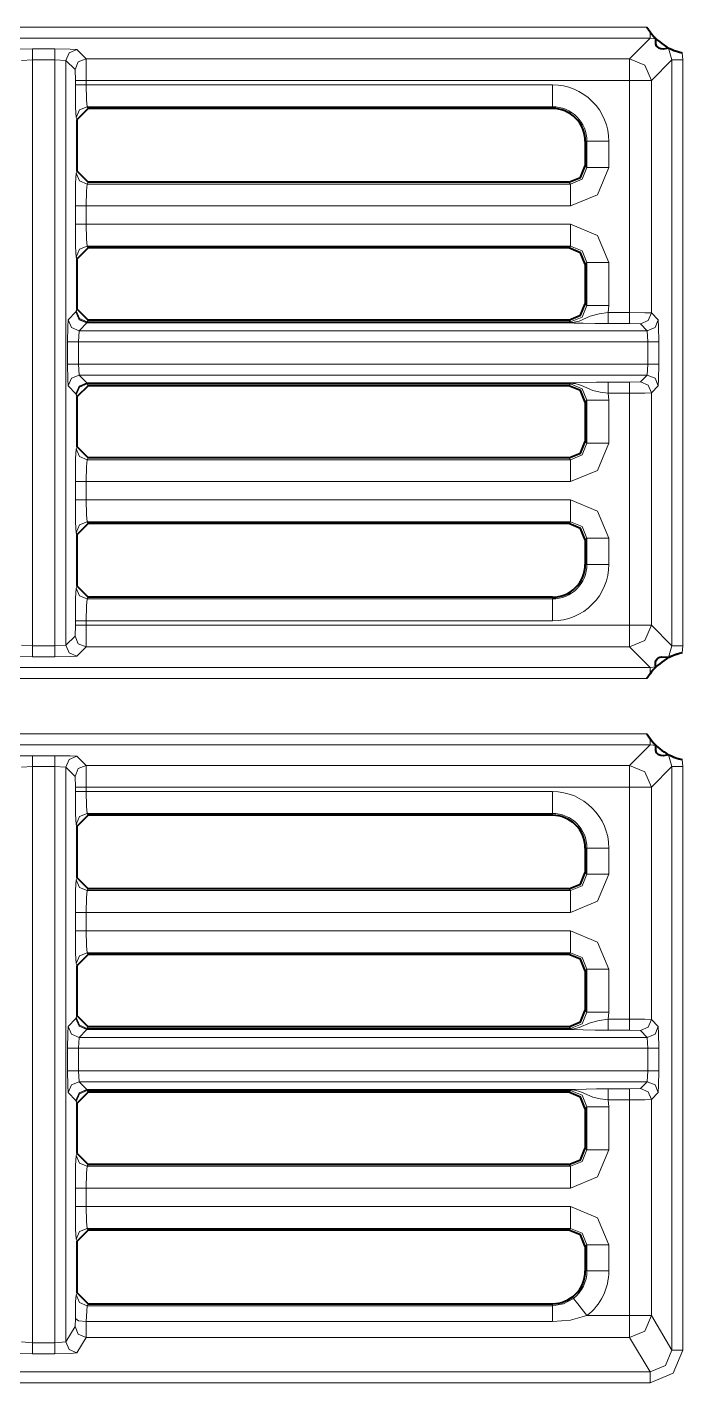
# Model space of a CAD drawing. Header units: millimetres. Extents: x 0 to 2941, y -405 to 1422.
# Drawn here: x 1168.6 to 1198.6, y 851.2 to 913.2 of the extents above; entities that cross this region are included whole.
import ezdxf

# ---------------------------------------------------------------- set-up
doc = ezdxf.new("R2010")
doc.units = ezdxf.units.MM
doc.layers.add('FINE', color=9, linetype='Continuous')
doc.layers.add('OUTLINE', color=7, linetype='Continuous')

msp = doc.modelspace()

# ---------------------------------------------------------------- linework, layer by layer
at = {"layer": 'FINE', "lineweight": 9}
for p, q in [((1142.329, 913.177), (1196.909, 913.177)), ((1197.054, 912.677), (1142.329, 912.677)), ((1170.829, 912.154), (1171.249, 911.734)), ((1196.11, 911.734), (1197.054, 912.677)), ((1197.309, 912.644), (1197.054, 912.677)), ((1198.054, 911.678), (1197.896, 912.217)), ((1168.804, 911.679), (1168.304, 911.654)), ((1168.804, 911.679), (1168.804, 884.902)), ((1170.329, 911.654), (1169.829, 911.679)), ((1171.249, 911.734), (1196.11, 911.734)), ((1198.054, 911.678), (1197.11, 910.734)), ((1198.518, 912.001), (1198.554, 911.678)), ((1198.554, 911.678), (1198.554, 884.903)), ((1170.762, 910.734), (1170.749, 911.234)), ((1170.762, 910.538), (1170.762, 910.734)), ((1196.11, 910.734), (1171.262, 910.734)), ((1170.84, 908.958), (1170.799, 909.041)), ((1192.585, 909.54), (1171.299, 909.54)), ((1171.299, 909.54), (1171.34, 909.458)), ((1192.585, 909.458), (1192.585, 909.54)), ((1194.166, 907.959), (1194.085, 907.959)), ((1194.166, 906.755), (1194.166, 907.959)), ((1195.165, 907.959), (1195.165, 906.755)), ((1170.799, 906.505), (1170.84, 906.588)), ((1194.085, 906.836), (1194.166, 906.755)), ((1170.762, 904.167), (1170.762, 905.007)), ((1193.417, 905.007), (1171.262, 905.007)), ((1171.262, 905.007), (1171.262, 904.167)), ((1193.336, 903.088), (1193.417, 903.169)), ((1170.84, 902.588), (1170.799, 902.669)), ((1194.166, 902.42), (1194.085, 902.339)), ((1195.165, 902.42), (1195.165, 900.455)), ((1195.165, 900.455), (1195.134, 900.128)), ((1170.434, 899.8), (1170.791, 900.157)), ((1170.791, 900.157), (1170.799, 900.205)), ((1170.799, 900.205), (1170.84, 900.288)), ((1171.34, 899.787), (1171.299, 899.706)), ((1193.417, 899.706), (1193.336, 899.787)), ((1170.934, 899.3), (1170.908, 898.8)), ((1171.291, 899.657), (1170.934, 899.3)), ((1170.934, 899.3), (1196.926, 899.3)), ((1171.299, 899.706), (1171.291, 899.674)), ((1171.291, 899.674), (1193.417, 899.674)), ((1193.417, 899.657), (1171.291, 899.657)), ((1171.299, 899.706), (1193.417, 899.706)), ((1196.11, 899.628), (1195.134, 899.628)), ((1196.61, 899.615), (1196.11, 899.628)), ((1196.926, 899.3), (1196.61, 899.615)), ((1196.951, 898.8), (1196.926, 899.3)), ((1170.409, 897.774), (1170.409, 898.8)), ((1196.951, 898.8), (1170.908, 898.8)), ((1170.908, 898.8), (1170.908, 897.774)), ((1196.951, 897.774), (1196.951, 898.8)), ((1197.451, 898.8), (1197.451, 897.774)), ((1170.908, 897.774), (1196.951, 897.774)), ((1170.908, 897.774), (1170.934, 897.275)), ((1170.934, 897.275), (1171.291, 896.917)), ((1196.926, 897.275), (1170.934, 897.275)), ((1196.61, 896.959), (1196.926, 897.275)), ((1196.926, 897.275), (1196.951, 897.774)), ((1170.791, 896.417), (1170.434, 896.775)), ((1171.291, 896.917), (1193.417, 896.917)), ((1193.417, 896.901), (1171.291, 896.901)), ((1171.291, 896.901), (1171.299, 896.869)), ((1193.336, 896.787), (1193.417, 896.869)), ((1195.134, 896.946), (1196.11, 896.946)), ((1196.11, 896.946), (1196.61, 896.959)), ((1197.425, 896.775), (1197.11, 896.459)), ((1170.799, 896.369), (1170.791, 896.417)), ((1170.84, 896.288), (1170.799, 896.369)), ((1194.166, 896.12), (1194.085, 896.039)), ((1194.166, 894.155), (1194.166, 896.12)), ((1195.134, 896.447), (1195.165, 896.12)), ((1195.165, 896.12), (1195.165, 894.155)), ((1197.11, 896.459), (1197.11, 885.847)), ((1194.085, 894.236), (1194.166, 894.155)), ((1170.799, 893.905), (1170.84, 893.987)), ((1170.762, 891.567), (1170.762, 892.408)), ((1193.336, 890.487), (1193.417, 890.569)), ((1170.84, 889.988), (1170.799, 890.069)), ((1194.166, 889.82), (1194.085, 889.738)), ((1195.165, 889.82), (1195.165, 888.622)), ((1170.799, 887.54), (1170.84, 887.622)), ((1171.34, 887.122), (1171.299, 887.041)), ((1171.299, 887.041), (1192.585, 887.041)), ((1192.585, 887.041), (1192.585, 887.122)), ((1170.749, 885.347), (1170.762, 885.847)), ((1170.762, 885.847), (1170.762, 886.042)), ((1168.304, 884.927), (1168.804, 884.902)), ((1168.804, 884.902), (1169.829, 884.902)), ((1169.829, 884.902), (1170.329, 884.927)), ((1170.329, 884.927), (1170.749, 885.347)), ((1171.249, 884.847), (1170.829, 884.427)), ((1196.11, 884.847), (1171.249, 884.847)), ((1197.054, 883.903), (1196.11, 884.847)), ((1197.896, 884.364), (1198.054, 884.903)), ((1198.554, 884.903), (1198.518, 884.58)), ((1169.829, 884.401), (1168.804, 884.401)), ((1142.329, 883.903), (1197.054, 883.903)), ((1197.054, 883.903), (1197.309, 883.936)), ((1196.909, 883.404), (1142.329, 883.404)), ((1142.329, 880.877), (1196.909, 880.877)), ((1196.11, 879.434), (1197.054, 880.377)), ((1197.309, 880.345), (1197.054, 880.377)), ((1198.054, 879.378), (1197.896, 879.917)), ((1168.804, 879.379), (1168.304, 879.354)), ((1168.804, 879.879), (1169.829, 879.879)), ((1168.804, 879.379), (1168.804, 853.044)), ((1169.829, 879.379), (1168.804, 879.379)), ((1170.329, 879.354), (1169.829, 879.379)), ((1170.749, 878.934), (1170.329, 879.354)), ((1170.829, 879.854), (1171.249, 879.434)), ((1171.249, 879.434), (1196.11, 879.434)), ((1198.054, 879.378), (1197.11, 878.434)), ((1198.054, 852.713), (1198.054, 879.378)), ((1198.518, 879.701), (1198.554, 879.378)), ((1198.554, 879.378), (1198.554, 852.713)), ((1170.762, 878.434), (1170.749, 878.934)), ((1170.762, 878.238), (1170.762, 878.434)), ((1171.262, 878.434), (1171.262, 878.238)), ((1196.11, 878.434), (1171.262, 878.434)), ((1171.262, 878.238), (1192.585, 878.238)), ((1192.585, 877.159), (1192.585, 877.24)), ((1170.84, 876.658), (1170.799, 876.74)), ((1194.166, 875.659), (1194.085, 875.659)), ((1194.166, 874.46), (1194.166, 875.659)), ((1195.165, 875.659), (1195.165, 874.46)), ((1194.085, 874.542), (1194.166, 874.46)), ((1170.799, 874.211), (1170.84, 874.293)), ((1171.34, 873.793), (1171.299, 873.711)), ((1171.299, 873.711), (1193.417, 873.711)), ((1193.417, 873.711), (1193.336, 873.793)), ((1170.762, 871.873), (1170.762, 872.713)), ((1193.417, 872.713), (1171.262, 872.713)), ((1171.262, 872.713), (1171.262, 871.873)), ((1171.262, 871.873), (1193.417, 871.873)), ((1171.299, 870.874), (1171.34, 870.793)), ((1193.417, 870.874), (1171.299, 870.874)), ((1193.336, 870.793), (1193.417, 870.874)), ((1170.84, 870.293), (1170.799, 870.375)), ((1194.166, 870.125), (1194.085, 870.044)), ((1194.166, 868.16), (1194.166, 870.125)), ((1195.165, 870.125), (1195.165, 868.16)), ((1194.085, 868.242), (1194.166, 868.16)), ((1195.165, 868.16), (1195.134, 867.833)), ((1170.434, 867.505), (1170.791, 867.862)), ((1170.791, 867.862), (1170.799, 867.911)), ((1170.799, 867.911), (1170.84, 867.993)), ((1170.934, 867.005), (1170.908, 866.506)), ((1170.934, 867.005), (1196.926, 867.005)), ((1171.299, 867.411), (1171.291, 867.379)), ((1171.291, 867.379), (1193.417, 867.379)), ((1171.34, 867.493), (1171.299, 867.411)), ((1171.299, 867.411), (1193.417, 867.411)), ((1193.417, 867.411), (1193.336, 867.493)), ((1196.11, 867.333), (1195.134, 867.333)), ((1196.61, 867.321), (1196.11, 867.333)), ((1196.926, 867.005), (1196.61, 867.321)), ((1196.951, 866.506), (1196.926, 867.005)), ((1170.409, 865.48), (1170.409, 866.506)), ((1196.951, 865.48), (1196.951, 866.506)), ((1197.451, 866.506), (1197.451, 865.48)), ((1170.908, 865.48), (1170.934, 864.98)), ((1196.926, 864.98), (1196.951, 865.48)), ((1170.791, 864.123), (1170.434, 864.48)), ((1196.926, 864.98), (1170.934, 864.98)), ((1170.934, 864.98), (1171.291, 864.623)), ((1171.291, 864.623), (1193.417, 864.623)), ((1193.417, 864.606), (1171.291, 864.606)), ((1171.291, 864.606), (1171.299, 864.574)), ((1193.417, 864.574), (1171.299, 864.574)), ((1171.299, 864.574), (1171.34, 864.493)), ((1193.336, 864.493), (1193.417, 864.574)), ((1195.134, 864.652), (1196.11, 864.652)), ((1196.11, 864.652), (1196.61, 864.665)), ((1196.61, 864.665), (1196.926, 864.98)), ((1197.425, 864.48), (1197.11, 864.165)), ((1170.799, 864.075), (1170.791, 864.123)), ((1170.84, 863.993), (1170.799, 864.075)), ((1194.166, 863.825), (1194.085, 863.744)), ((1194.166, 861.86), (1194.166, 863.825)), ((1195.134, 864.152), (1195.165, 863.825)), ((1196.11, 864.152), (1195.134, 864.152)), ((1195.165, 863.825), (1195.165, 861.86)), ((1197.11, 864.165), (1197.11, 854.286)), ((1194.085, 861.942), (1194.166, 861.86)), ((1170.799, 861.611), (1170.84, 861.693)), ((1171.34, 861.193), (1171.299, 861.111)), ((1171.299, 861.111), (1193.417, 861.111)), ((1193.417, 861.111), (1193.336, 861.193)), ((1171.262, 859.273), (1193.417, 859.273)), ((1193.336, 858.193), (1193.417, 858.274)), ((1170.84, 857.693), (1170.799, 857.775)), ((1194.166, 857.525), (1194.085, 857.444)), ((1194.166, 856.328), (1194.166, 857.525)), ((1194.085, 856.328), (1194.166, 856.328)), ((1170.797, 855.242), (1170.84, 855.328)), ((1171.297, 854.742), (1171.261, 854.015)), ((1171.34, 854.828), (1171.297, 854.742)), ((1171.297, 854.742), (1192.585, 854.742)), ((1192.585, 854.742), (1192.585, 854.828)), ((1170.75, 853.787), (1170.762, 854.151)), ((1171.261, 854.015), (1171.249, 853.287)), ((1192.585, 854.015), (1171.261, 854.015)), ((1197.11, 854.286), (1198.054, 852.713)), ((1171.249, 853.287), (1170.829, 852.587)), ((1196.11, 853.287), (1171.249, 853.287)), ((1197.055, 851.713), (1196.11, 853.287)), ((1168.304, 853.086), (1168.804, 853.044)), ((1169.829, 853.044), (1170.329, 853.086)), ((1169.829, 852.544), (1168.804, 852.544)), ((1142.329, 851.713), (1197.055, 851.713)), ((1197.055, 851.213), (1142.329, 851.213))]:
    msp.add_line(p, q, dxfattribs=at)
for points in [[(1197.054, 912.677), (1197.054, 912.756), (1197.054, 912.955)], [(1167.804, 912.154), (1168.106, 912.172), (1168.804, 912.179), (1169.829, 912.179)], [(1168.804, 911.679), (1168.804, 912.028), (1168.804, 912.179)], [(1169.829, 911.679), (1169.829, 912.028), (1169.829, 912.179)], [(1169.829, 912.179), (1170.527, 912.172), (1170.829, 912.154)], [(1170.329, 911.654), (1170.476, 912.007), (1170.829, 912.154)], [(1169.829, 884.902), (1169.829, 911.679), (1168.804, 911.679)], [(1170.749, 911.234), (1170.329, 911.654), (1170.329, 884.927)], [(1170.749, 911.234), (1170.896, 911.587), (1171.249, 911.734)], [(1171.249, 911.734), (1171.258, 911.432), (1171.262, 910.734)], [(1196.11, 911.734), (1196.817, 911.441), (1197.11, 910.734)], [(1196.11, 911.734), (1196.11, 911.432), (1196.11, 910.734)], [(1197.11, 885.847), (1198.054, 884.903), (1198.054, 911.678)], [(1198.054, 911.678), (1198.205, 911.678), (1198.554, 911.678)], [(1170.762, 910.734), (1170.913, 910.734), (1171.262, 910.734)], [(1170.762, 910.538), (1170.913, 910.538), (1171.262, 910.538)], [(1170.799, 909.041), (1170.773, 909.506), (1170.762, 910.538)], [(1171.262, 910.734), (1171.262, 910.538), (1192.585, 910.538)], [(1171.262, 910.538), (1171.273, 909.85), (1171.299, 909.54)], [(1192.585, 909.54), (1192.585, 909.85), (1192.585, 910.538)], [(1195.134, 900.128), (1196.11, 900.128), (1196.11, 910.734)], [(1197.11, 910.734), (1196.808, 910.734), (1196.11, 910.734)], [(1197.11, 910.734), (1197.11, 900.115), (1197.425, 899.8)], [(1170.799, 909.041), (1170.946, 909.393), (1171.299, 909.54)], [(1195.165, 907.959), (1194.476, 907.959), (1194.166, 907.959)], [(1193.417, 906.006), (1193.948, 906.224), (1194.166, 906.755)], [(1195.165, 906.755), (1194.653, 905.519), (1193.417, 905.007)], [(1195.165, 906.755), (1194.476, 906.755), (1194.166, 906.755)], [(1170.762, 905.007), (1170.773, 906.04), (1170.799, 906.505)], [(1171.299, 906.006), (1170.946, 906.153), (1170.799, 906.505)], [(1171.299, 906.006), (1171.273, 905.696), (1171.262, 905.007)], [(1171.34, 906.088), (1171.299, 906.006), (1193.417, 906.006), (1193.336, 906.088)], [(1193.417, 905.007), (1193.417, 905.696), (1193.417, 906.006)], [(1171.262, 905.007), (1170.913, 905.007), (1170.762, 905.007)], [(1171.262, 904.167), (1170.913, 904.167), (1170.762, 904.167)], [(1170.799, 902.669), (1170.773, 903.135), (1170.762, 904.167)], [(1171.262, 904.167), (1171.273, 903.479), (1171.299, 903.169)], [(1171.262, 904.167), (1193.417, 904.167), (1194.653, 903.656), (1195.165, 902.42)], [(1193.417, 904.167), (1193.417, 903.479), (1193.417, 903.169)], [(1170.799, 902.669), (1170.946, 903.022), (1171.299, 903.169)], [(1193.417, 903.169), (1171.299, 903.169), (1171.34, 903.088)], [(1194.166, 902.42), (1193.948, 902.951), (1193.417, 903.169)], [(1194.085, 900.536), (1194.166, 900.455), (1194.166, 902.42)], [(1194.166, 902.42), (1194.476, 902.42), (1195.165, 902.42)], [(1193.417, 899.706), (1193.948, 899.924), (1194.166, 900.455)], [(1194.166, 900.455), (1194.476, 900.455), (1195.165, 900.455)], [(1170.409, 898.8), (1170.416, 899.498), (1170.434, 899.8)], [(1170.434, 899.8), (1170.581, 899.447), (1170.934, 899.3)], [(1170.791, 900.157), (1170.939, 899.817), (1171.291, 899.674)], [(1170.791, 900.157), (1170.938, 899.804), (1171.291, 899.657)], [(1170.799, 900.205), (1170.946, 899.853), (1171.299, 899.706)], [(1193.417, 899.674), (1193.487, 899.676), (1193.574, 899.685), (1193.814, 899.745), (1194.314, 899.967), (1194.727, 900.078), (1195.134, 900.128)], [(1195.134, 899.628), (1195.134, 899.779), (1195.134, 900.128)], [(1196.11, 899.628), (1196.11, 899.779), (1196.11, 900.128)], [(1196.11, 900.128), (1196.808, 900.124), (1197.11, 900.115)], [(1196.61, 899.615), (1196.964, 899.762), (1197.11, 900.115)], [(1196.926, 899.3), (1197.279, 899.447), (1197.425, 899.8)], [(1197.425, 899.8), (1197.443, 899.498), (1197.451, 898.8)], [(1171.291, 899.674), (1171.291, 899.662), (1171.291, 899.657)], [(1193.417, 899.706), (1193.417, 899.695), (1193.417, 899.674)], [(1193.417, 899.657), (1193.417, 899.662), (1193.417, 899.674)], [(1195.134, 899.628), (1194.542, 899.631), (1193.994, 899.641), (1193.586, 899.654), (1193.478, 899.657), (1193.444, 899.657), (1193.417, 899.657)], [(1170.409, 898.8), (1170.56, 898.8), (1170.908, 898.8)], [(1196.951, 898.8), (1197.3, 898.8), (1197.451, 898.8)], [(1170.409, 897.774), (1170.56, 897.774), (1170.908, 897.774)], [(1170.434, 896.775), (1170.416, 897.077), (1170.409, 897.774)], [(1170.434, 896.775), (1170.581, 897.128), (1170.934, 897.275)], [(1196.926, 897.275), (1197.279, 897.128), (1197.425, 896.775)], [(1196.951, 897.774), (1197.3, 897.774), (1197.451, 897.774)], [(1197.451, 897.774), (1197.443, 897.077), (1197.425, 896.775)], [(1170.791, 896.417), (1170.938, 896.771), (1171.291, 896.917)], [(1170.791, 896.417), (1170.939, 896.758), (1171.291, 896.901)], [(1170.799, 896.369), (1170.946, 896.722), (1171.299, 896.869)], [(1171.291, 896.917), (1171.291, 896.913), (1171.291, 896.901)], [(1193.417, 896.869), (1171.299, 896.869), (1171.34, 896.787)], [(1193.417, 896.917), (1193.43, 896.917), (1193.457, 896.918), (1193.516, 896.919), (1193.565, 896.92), (1193.639, 896.923), (1194.133, 896.937), (1194.604, 896.944), (1195.134, 896.946)], [(1193.417, 896.917), (1193.417, 896.913), (1193.417, 896.901)], [(1193.417, 896.901), (1193.417, 896.879), (1193.417, 896.869)], [(1195.134, 896.447), (1194.77, 896.49), (1194.427, 896.568), (1193.909, 896.792), (1193.772, 896.843), (1193.666, 896.873), (1193.52, 896.896), (1193.45, 896.9), (1193.417, 896.901)], [(1194.166, 896.12), (1193.948, 896.651), (1193.417, 896.869)], [(1195.134, 896.946), (1195.134, 896.796), (1195.134, 896.447)], [(1196.11, 896.946), (1196.11, 896.796), (1196.11, 896.447)], [(1196.61, 896.959), (1196.964, 896.813), (1197.11, 896.459)], [(1171.262, 885.847), (1196.11, 885.847), (1196.11, 896.447), (1195.134, 896.447)], [(1194.166, 896.12), (1194.476, 896.12), (1195.165, 896.12)], [(1197.11, 896.459), (1196.808, 896.451), (1196.11, 896.447)], [(1193.417, 893.406), (1193.948, 893.624), (1194.166, 894.155)], [(1195.165, 894.155), (1194.653, 892.919), (1193.417, 892.408)], [(1194.166, 894.155), (1194.476, 894.155), (1195.165, 894.155)], [(1170.762, 892.408), (1170.773, 893.44), (1170.799, 893.905)], [(1170.799, 893.905), (1170.946, 893.553), (1171.299, 893.406)], [(1171.299, 893.406), (1171.273, 893.096), (1171.262, 892.408)], [(1171.34, 893.487), (1171.299, 893.406), (1193.417, 893.406), (1193.336, 893.487)], [(1193.417, 893.406), (1193.417, 893.096), (1193.417, 892.408)], [(1170.762, 892.408), (1170.913, 892.408), (1171.262, 892.408)], [(1193.417, 892.408), (1171.262, 892.408), (1171.262, 891.567), (1193.417, 891.567)], [(1170.762, 891.567), (1170.913, 891.567), (1171.262, 891.567)], [(1170.799, 890.069), (1170.773, 890.535), (1170.762, 891.567)], [(1171.262, 891.567), (1171.273, 890.879), (1171.299, 890.569)], [(1193.417, 890.569), (1193.417, 890.879), (1193.417, 891.567)], [(1193.417, 891.567), (1194.653, 891.056), (1195.165, 889.82)], [(1170.799, 890.069), (1170.946, 890.422), (1171.299, 890.569)], [(1193.417, 890.569), (1171.299, 890.569), (1171.34, 890.487)], [(1194.166, 889.82), (1193.948, 890.351), (1193.417, 890.569)], [(1194.085, 888.622), (1194.166, 888.622), (1194.166, 889.82)], [(1194.166, 889.82), (1194.476, 889.82), (1195.165, 889.82)], [(1194.166, 888.622), (1194.476, 888.622), (1195.165, 888.622)], [(1170.762, 886.042), (1170.773, 887.075), (1170.799, 887.54)], [(1171.299, 887.041), (1170.946, 887.187), (1170.799, 887.54)], [(1171.299, 887.041), (1171.273, 886.731), (1171.262, 886.042)], [(1192.585, 886.042), (1192.585, 886.731), (1192.585, 887.041)], [(1171.262, 886.042), (1170.913, 886.042), (1170.762, 886.042)], [(1170.762, 885.847), (1170.913, 885.847), (1171.262, 885.847)], [(1171.262, 885.847), (1171.258, 885.149), (1171.249, 884.847)], [(1192.585, 886.042), (1171.262, 886.042), (1171.262, 885.847)], [(1197.11, 885.847), (1196.817, 885.14), (1196.11, 884.847)], [(1196.11, 885.847), (1196.11, 885.149), (1196.11, 884.847)], [(1197.11, 885.847), (1196.808, 885.847), (1196.11, 885.847)], [(1168.804, 884.902), (1168.804, 884.553), (1168.804, 884.401)], [(1169.829, 884.902), (1169.829, 884.553), (1169.829, 884.401)], [(1170.329, 884.927), (1170.476, 884.574), (1170.829, 884.427)], [(1170.749, 885.347), (1170.896, 884.994), (1171.249, 884.847)], [(1198.054, 884.903), (1198.205, 884.903), (1198.554, 884.903)], [(1168.804, 884.401), (1168.106, 884.409), (1167.804, 884.427)], [(1170.829, 884.427), (1170.527, 884.409), (1169.829, 884.401)], [(1197.054, 883.626), (1197.054, 883.825), (1197.054, 883.903)], [(1197.054, 880.655), (1197.054, 880.456), (1197.054, 880.377)], [(1197.054, 880.377), (1142.329, 880.377), (1143.273, 879.434)], [(1167.804, 879.854), (1168.106, 879.872), (1168.804, 879.879)], [(1168.804, 879.379), (1168.804, 879.728), (1168.804, 879.879)], [(1168.804, 853.044), (1169.829, 853.044), (1169.829, 879.379)], [(1169.829, 879.379), (1169.829, 879.728), (1169.829, 879.879)], [(1169.829, 879.879), (1170.527, 879.872), (1170.829, 879.854)], [(1170.329, 879.354), (1170.476, 879.707), (1170.829, 879.854)], [(1170.329, 879.354), (1170.329, 853.086), (1170.75, 853.787)], [(1170.749, 878.934), (1170.896, 879.287), (1171.249, 879.434)], [(1171.249, 879.434), (1171.258, 879.132), (1171.262, 878.434)], [(1196.11, 879.434), (1196.817, 879.141), (1197.11, 878.434)], [(1196.11, 879.434), (1196.11, 879.132), (1196.11, 878.434)], [(1198.054, 879.378), (1198.205, 879.378), (1198.554, 879.378)], [(1170.762, 878.434), (1170.913, 878.434), (1171.262, 878.434)], [(1170.762, 878.238), (1170.913, 878.238), (1171.262, 878.238)], [(1170.799, 876.74), (1170.773, 877.206), (1170.762, 878.238)], [(1171.262, 878.238), (1171.273, 877.55), (1171.299, 877.24)], [(1192.585, 878.238), (1192.585, 877.55), (1192.585, 877.24)], [(1195.134, 867.833), (1196.11, 867.833), (1196.11, 878.434)], [(1196.11, 878.434), (1196.808, 878.434), (1197.11, 878.434)], [(1197.11, 878.434), (1197.11, 867.821), (1197.425, 867.505)], [(1170.799, 876.74), (1170.946, 877.093), (1171.299, 877.24)], [(1192.585, 877.24), (1171.299, 877.24), (1171.34, 877.159)], [(1195.165, 875.659), (1194.476, 875.659), (1194.166, 875.659)], [(1193.417, 873.711), (1193.948, 873.93), (1194.166, 874.46)], [(1195.165, 874.46), (1194.653, 873.224), (1193.417, 872.713)], [(1195.165, 874.46), (1194.476, 874.46), (1194.166, 874.46)], [(1170.762, 872.713), (1170.773, 873.745), (1170.799, 874.211)], [(1171.299, 873.711), (1170.946, 873.858), (1170.799, 874.211)], [(1171.299, 873.711), (1171.273, 873.401), (1171.262, 872.713)], [(1193.417, 872.713), (1193.417, 873.401), (1193.417, 873.711)], [(1171.262, 872.713), (1170.913, 872.713), (1170.762, 872.713)], [(1171.262, 871.873), (1170.913, 871.873), (1170.762, 871.873)], [(1170.799, 870.375), (1170.773, 870.84), (1170.762, 871.873)], [(1171.262, 871.873), (1171.273, 871.184), (1171.299, 870.874)], [(1193.417, 871.873), (1193.417, 871.184), (1193.417, 870.874)], [(1193.417, 871.873), (1194.653, 871.361), (1195.165, 870.125)], [(1171.299, 870.874), (1170.946, 870.728), (1170.799, 870.375)], [(1194.166, 870.125), (1193.948, 870.656), (1193.417, 870.874)], [(1194.166, 870.125), (1194.476, 870.125), (1195.165, 870.125)], [(1193.417, 867.411), (1193.948, 867.63), (1194.166, 868.16)], [(1194.166, 868.16), (1194.476, 868.16), (1195.165, 868.16)], [(1170.409, 866.506), (1170.416, 867.203), (1170.434, 867.505)], [(1170.434, 867.505), (1170.581, 867.152), (1170.934, 867.005)], [(1170.791, 867.862), (1170.939, 867.522), (1171.291, 867.379)], [(1170.791, 867.862), (1170.938, 867.509), (1171.291, 867.363)], [(1170.799, 867.911), (1170.946, 867.558), (1171.299, 867.411)], [(1193.417, 867.379), (1193.487, 867.382), (1193.574, 867.39), (1193.814, 867.45), (1194.314, 867.672), (1194.727, 867.783), (1195.134, 867.833)], [(1195.134, 867.333), (1195.134, 867.484), (1195.134, 867.833)], [(1196.11, 867.333), (1196.11, 867.484), (1196.11, 867.833)], [(1196.11, 867.833), (1196.808, 867.83), (1197.11, 867.821)], [(1196.61, 867.321), (1196.964, 867.467), (1197.11, 867.821)], [(1196.926, 867.005), (1197.279, 867.152), (1197.425, 867.505)], [(1197.425, 867.505), (1197.443, 867.203), (1197.451, 866.506)], [(1193.417, 867.363), (1171.291, 867.363), (1170.934, 867.005)], [(1171.291, 867.379), (1171.291, 867.368), (1171.291, 867.363)], [(1193.417, 867.411), (1193.417, 867.401), (1193.417, 867.379)], [(1193.417, 867.363), (1193.417, 867.368), (1193.417, 867.379)], [(1195.134, 867.333), (1194.542, 867.337), (1193.994, 867.346), (1193.586, 867.359), (1193.478, 867.362), (1193.444, 867.363), (1193.417, 867.363)], [(1170.409, 866.506), (1170.56, 866.506), (1170.908, 866.506)], [(1196.951, 866.506), (1170.908, 866.506), (1170.908, 865.48), (1196.951, 865.48)], [(1196.951, 866.506), (1197.3, 866.506), (1197.451, 866.506)], [(1170.409, 865.48), (1170.56, 865.48), (1170.908, 865.48)], [(1170.434, 864.48), (1170.416, 864.782), (1170.409, 865.48)], [(1196.951, 865.48), (1197.3, 865.48), (1197.451, 865.48)], [(1197.451, 865.48), (1197.443, 864.782), (1197.425, 864.48)], [(1170.434, 864.48), (1170.581, 864.833), (1170.934, 864.98)], [(1170.791, 864.123), (1170.938, 864.476), (1171.291, 864.623)], [(1170.791, 864.123), (1170.939, 864.463), (1171.291, 864.606)], [(1170.799, 864.075), (1170.946, 864.428), (1171.299, 864.574)], [(1171.291, 864.623), (1171.291, 864.618), (1171.291, 864.606)], [(1193.417, 864.623), (1193.43, 864.623), (1193.457, 864.623), (1193.516, 864.624), (1193.565, 864.626), (1193.639, 864.629), (1194.133, 864.643), (1194.604, 864.65), (1195.134, 864.652)], [(1193.417, 864.623), (1193.417, 864.618), (1193.417, 864.606)], [(1193.417, 864.606), (1193.417, 864.585), (1193.417, 864.574)], [(1195.134, 864.152), (1194.77, 864.195), (1194.427, 864.273), (1193.909, 864.498), (1193.772, 864.549), (1193.666, 864.578), (1193.52, 864.601), (1193.45, 864.606), (1193.417, 864.606)], [(1194.166, 863.825), (1193.948, 864.356), (1193.417, 864.574)], [(1195.134, 864.652), (1195.134, 864.501), (1195.134, 864.152)], [(1196.11, 864.652), (1196.11, 864.501), (1196.11, 864.152)], [(1196.61, 864.665), (1196.964, 864.518), (1197.11, 864.165)], [(1196.926, 864.98), (1197.279, 864.833), (1197.425, 864.48)], [(1194.162, 854.286), (1196.11, 854.286), (1196.11, 864.152)], [(1194.166, 863.825), (1194.476, 863.825), (1195.165, 863.825)], [(1197.11, 864.165), (1196.808, 864.156), (1196.11, 864.152)], [(1170.762, 859.273), (1170.762, 860.113), (1170.773, 861.145), (1170.799, 861.611)], [(1170.799, 861.611), (1170.946, 861.258), (1171.299, 861.111)], [(1193.417, 861.111), (1193.948, 861.33), (1194.166, 861.86)], [(1195.165, 861.86), (1194.653, 860.624), (1193.417, 860.113)], [(1194.166, 861.86), (1194.476, 861.86), (1195.165, 861.86)], [(1171.299, 861.111), (1171.273, 860.801), (1171.262, 860.113)], [(1193.417, 861.111), (1193.417, 860.801), (1193.417, 860.113)], [(1170.762, 860.113), (1170.913, 860.113), (1171.262, 860.113)], [(1193.417, 860.113), (1171.262, 860.113), (1171.262, 859.273)], [(1170.762, 859.273), (1170.913, 859.273), (1171.262, 859.273)], [(1170.799, 857.775), (1170.773, 858.24), (1170.762, 859.273)], [(1171.262, 859.273), (1171.273, 858.584), (1171.299, 858.274)], [(1193.417, 859.273), (1193.417, 858.584), (1193.417, 858.274)], [(1193.417, 859.273), (1194.653, 858.761), (1195.165, 857.525), (1195.165, 856.328)], [(1170.799, 857.775), (1170.946, 858.127), (1171.299, 858.274)], [(1193.417, 858.274), (1171.299, 858.274), (1171.34, 858.193)], [(1194.166, 857.525), (1193.948, 858.056), (1193.417, 858.274)], [(1194.166, 857.525), (1194.476, 857.525), (1195.165, 857.525)], [(1194.166, 856.328), (1194.476, 856.328), (1195.165, 856.328)], [(1170.762, 854.151), (1170.775, 854.916), (1170.797, 855.242)], [(1171.297, 854.742), (1170.944, 854.889), (1170.797, 855.242)], [(1192.585, 854.742), (1193.088, 854.826), (1193.552, 855.076)], [(1192.585, 854.742), (1192.585, 854.525), (1192.585, 854.015)], [(1193.552, 855.076), (1193.741, 854.831), (1194.162, 854.286)], [(1171.261, 854.015), (1170.912, 854.056), (1170.762, 854.151)], [(1194.162, 854.286), (1193.405, 854.083), (1192.585, 854.015)], [(1197.11, 854.286), (1196.817, 853.58), (1196.11, 853.287)], [(1196.11, 854.286), (1196.11, 853.595), (1196.11, 853.287)], [(1196.11, 854.286), (1196.808, 854.286), (1197.11, 854.286)], [(1171.249, 853.287), (1170.896, 853.434), (1170.75, 853.787)], [(1168.804, 852.544), (1168.804, 852.698), (1168.804, 853.044)], [(1169.829, 852.544), (1169.829, 852.698), (1169.829, 853.044)], [(1170.829, 852.587), (1170.476, 852.733), (1170.329, 853.086)], [(1197.055, 851.713), (1197.762, 852.005), (1198.054, 852.713)], [(1198.554, 852.713), (1198.115, 851.652), (1197.055, 851.213)], [(1198.054, 852.713), (1198.205, 852.713), (1198.554, 852.713)], [(1168.804, 852.544), (1168.106, 852.557), (1167.804, 852.587)], [(1170.829, 852.587), (1170.527, 852.557), (1169.829, 852.544)], [(1197.055, 851.713), (1197.055, 851.559), (1197.055, 851.213)]]:
    msp.add_lwpolyline(points, dxfattribs=at)
for points in [[(1195.165, 907.959, 0.414223), (1192.585, 910.538)], [(1194.166, 907.959, 0.414214), (1192.585, 909.54)], [(1192.585, 887.041, 0.414214), (1194.166, 888.622)], [(1192.585, 886.042, 0.414223), (1195.165, 888.622)], [(1195.165, 875.659, 0.414204), (1192.585, 878.239)], [(1194.166, 875.659, 0.414214), (1192.585, 877.24)], [(1193.552, 855.076, 0.232312), (1194.166, 856.328)], [(1194.162, 854.287, 0.232339), (1195.165, 856.328)]]:
    msp.add_lwpolyline(points, format="xyb", dxfattribs=at)
at = {"layer": 'OUTLINE', "lineweight": 40}
for p, q in [((1196.909, 913.177), (1197.054, 912.955)), ((1171.34, 909.458), (1170.84, 908.958)), ((1192.585, 909.458), (1171.34, 909.458)), ((1170.84, 906.588), (1170.84, 908.958)), ((1194.085, 907.959), (1194.085, 906.836)), ((1170.84, 906.588), (1171.34, 906.088)), ((1193.336, 906.088), (1171.34, 906.088)), ((1170.84, 900.288), (1170.84, 902.588)), ((1194.085, 902.339), (1194.085, 900.536)), ((1170.84, 900.288), (1171.34, 899.787)), ((1193.336, 899.787), (1171.34, 899.787)), ((1171.34, 896.787), (1170.84, 896.288)), ((1193.336, 896.787), (1171.34, 896.787)), ((1170.84, 893.987), (1170.84, 896.288)), ((1194.085, 896.039), (1194.085, 894.236)), ((1170.84, 893.987), (1171.34, 893.487)), ((1193.336, 893.487), (1171.34, 893.487)), ((1171.34, 890.487), (1170.84, 889.988)), ((1193.336, 890.487), (1171.34, 890.487)), ((1170.84, 887.622), (1170.84, 889.988)), ((1194.085, 889.738), (1194.085, 888.622)), ((1170.84, 887.622), (1171.34, 887.122)), ((1192.585, 887.122), (1171.34, 887.122)), ((1196.909, 880.877), (1197.054, 880.655)), ((1170.84, 874.293), (1170.84, 876.658)), ((1194.085, 875.659), (1194.085, 874.542)), ((1170.84, 874.293), (1171.34, 873.793)), ((1193.336, 873.793), (1171.34, 873.793)), ((1171.34, 870.793), (1170.84, 870.293)), ((1193.336, 870.793), (1171.34, 870.793)), ((1170.84, 867.993), (1170.84, 870.293)), ((1194.085, 870.044), (1194.085, 868.242)), ((1170.84, 867.993), (1171.34, 867.493)), ((1193.336, 867.493), (1171.34, 867.493)), ((1171.34, 864.493), (1170.84, 863.993)), ((1193.336, 864.493), (1171.34, 864.493)), ((1170.84, 861.693), (1170.84, 863.993)), ((1194.085, 863.744), (1194.085, 861.942)), ((1170.84, 861.693), (1171.34, 861.193)), ((1193.336, 861.193), (1171.34, 861.193)), ((1171.34, 858.193), (1170.84, 857.693)), ((1170.84, 855.328), (1170.84, 857.693)), ((1193.336, 858.193), (1171.34, 858.193)), ((1194.085, 857.444), (1194.085, 856.328)), ((1170.84, 855.328), (1171.34, 854.828)), ((1171.34, 854.828), (1192.585, 854.828))]:
    msp.add_line(p, q, dxfattribs=at)
for points in [[(1196.909, 913.177, 0.207973), (1198.518, 912.001)], [(1194.085, 907.959, 0.414214), (1192.585, 909.459)], [(1192.585, 887.122, 0.414214), (1194.085, 888.622)], [(1198.518, 884.58, 0.207931), (1196.909, 883.404)], [(1196.909, 880.877, 0.208002), (1198.518, 879.701)], [(1194.085, 875.659, 0.414214), (1192.585, 877.159)], [(1192.585, 854.828, 0.414214), (1194.085, 856.328)]]:
    msp.add_lwpolyline(points, format="xyb", dxfattribs=at)
for points in [[(1197.054, 912.955), (1197.188, 912.784), (1197.268, 912.693), (1197.301, 912.656), (1197.309, 912.644)], [(1197.896, 912.217), (1197.822, 912.198), (1197.653, 912.176), (1197.541, 912.186), (1197.446, 912.221), (1197.431, 912.23), (1197.424, 912.235), (1197.421, 912.237), (1197.419, 912.239), (1197.417, 912.24), (1197.414, 912.242), (1197.412, 912.244), (1197.408, 912.247), (1197.399, 912.255), (1197.381, 912.272), (1197.351, 912.312), (1197.312, 912.409), (1197.309, 912.644)], [(1197.896, 912.217), (1197.915, 912.21), (1197.98, 912.181), (1198.146, 912.113), (1198.365, 912.04), (1198.518, 912.001)], [(1193.336, 906.088), (1193.865, 906.307), (1194.085, 906.836)], [(1193.336, 903.088), (1171.34, 903.088), (1170.84, 902.588)], [(1194.085, 902.339), (1193.865, 902.868), (1193.336, 903.088)], [(1193.336, 899.787), (1193.865, 900.007), (1194.085, 900.536)], [(1194.085, 896.039), (1193.865, 896.568), (1193.336, 896.787)], [(1193.336, 893.487), (1193.865, 893.707), (1194.085, 894.236)], [(1194.085, 889.738), (1193.865, 890.268), (1193.336, 890.487)], [(1197.309, 883.936), (1197.302, 884.001), (1197.307, 884.148), (1197.336, 884.242), (1197.391, 884.318), (1197.404, 884.331), (1197.411, 884.336), (1197.413, 884.338), (1197.416, 884.34), (1197.419, 884.342), (1197.421, 884.344), (1197.425, 884.346), (1197.432, 884.351), (1197.452, 884.363), (1197.495, 884.382), (1197.593, 884.403), (1197.848, 884.377), (1197.896, 884.364)], [(1198.518, 884.58), (1198.277, 884.514), (1198.093, 884.448), (1197.962, 884.392), (1197.913, 884.37), (1197.896, 884.364)], [(1197.309, 883.936), (1197.297, 883.921), (1197.251, 883.87), (1197.137, 883.736), (1197.054, 883.626), (1196.909, 883.404)], [(1197.054, 880.655), (1197.188, 880.483), (1197.268, 880.393), (1197.301, 880.356), (1197.309, 880.345)], [(1197.896, 879.917), (1197.822, 879.898), (1197.653, 879.876), (1197.541, 879.886), (1197.446, 879.921), (1197.431, 879.93), (1197.424, 879.935), (1197.421, 879.937), (1197.419, 879.939), (1197.417, 879.94), (1197.414, 879.942), (1197.412, 879.944), (1197.408, 879.947), (1197.399, 879.955), (1197.381, 879.972), (1197.351, 880.012), (1197.312, 880.109), (1197.309, 880.344)], [(1197.896, 879.917), (1197.915, 879.91), (1197.98, 879.881), (1198.146, 879.812), (1198.365, 879.74), (1198.518, 879.701)], [(1192.585, 877.159), (1171.34, 877.159), (1170.84, 876.658)], [(1193.336, 873.793), (1193.865, 874.012), (1194.085, 874.542)], [(1194.085, 870.044), (1193.865, 870.574), (1193.336, 870.793)], [(1193.336, 867.493), (1193.865, 867.712), (1194.085, 868.242)], [(1194.085, 863.744), (1193.865, 864.274), (1193.336, 864.493)], [(1193.336, 861.193), (1193.865, 861.412), (1194.085, 861.942)], [(1194.085, 857.444), (1193.865, 857.974), (1193.336, 858.193)]]:
    msp.add_lwpolyline(points, dxfattribs=at)

doc.saveas('drawing.dxf')
